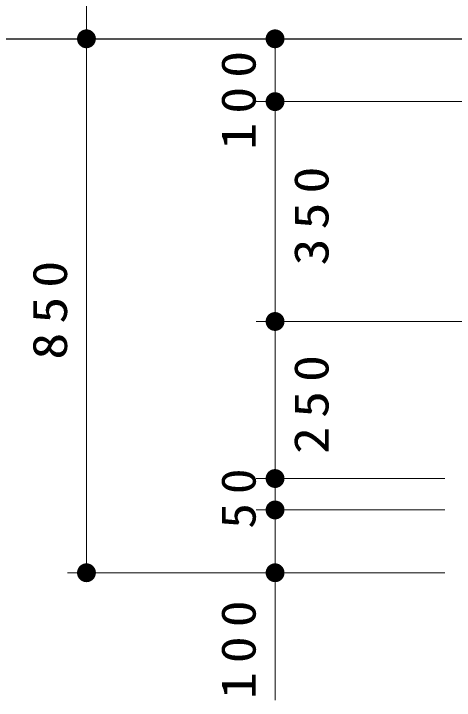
# Model space of a CAD drawing. Units: millimetres on the paper, scale 1:30. Extents: x -385 to 0, y 0 to 267.
# Drawn here: x -153.44 to -130.08, y 106.37 to 142.8 of the extents above; entities that cross this region are included whole.
import ezdxf

# ---------------------------------------------------------------- set-up
doc = ezdxf.new("R2010")
doc.units = ezdxf.units.MM
doc.layers.add('LY_1', color=190, linetype='Continuous', lineweight=25)
doc.styles.add('ＭＳ ゴシック', font='')
doc.styles.get('ＭＳ ゴシック').set_extended_font_data('MS Gothic')

# ---------------------------------------------------------------- blocks, each defined once
blk = doc.blocks.new('filled_dot')
at = {"color": 0, "linetype": 'Continuous', "lineweight": -2, "const_width": 1.25}
blk.add_lwpolyline([(-0.625, 0, 1), (0.625, 0, 1)], format="xyb", close=True, dxfattribs=at)

msp = doc.modelspace()

# ---------------------------------------------------------------- linework, layer by layer
at = {"layer": 'LY_1', "color": 7, "lineweight": 13}
for p, q in [((-149.582, 141.471), (-149.582, 154.805)), ((-115.854, 141.471), (-150.582, 141.471)), ((-149.582, 113.138), (-149.582, 141.471)), ((-139.582, 138.138), (-139.582, 141.471)), ((-128.916, 138.138), (-140.582, 138.138)), ((-139.582, 126.471), (-139.582, 138.138)), ((-128.916, 126.471), (-140.582, 126.471)), ((-139.582, 118.138), (-139.582, 126.471)), ((-130.582, 118.138), (-140.582, 118.138)), ((-139.582, 116.471), (-139.582, 118.138)), ((-130.582, 116.471), (-140.582, 116.471)), ((-139.582, 106.372), (-139.582, 116.471)), ((-130.582, 113.138), (-150.582, 113.138))]:
    msp.add_line(p, q, dxfattribs=at)
at = {"layer": 'LY_1', "color": 7}
msp.add_line((-161.249, 141.471), (-114.854, 141.471), dxfattribs=at)

# ---------------------------------------------------------------- block references
at = {"layer": 'LY_1', "color": 7, "lineweight": 13, "xscale": 0.4, "yscale": 0.4}
for p, rotation in [((-149.582, 141.471), 90), ((-149.582, 141.471), 270), ((-139.582, 141.471), 270), ((-139.582, 138.138), 90), ((-139.582, 138.138), 270), ((-139.582, 126.471), 90), ((-139.582, 126.471), 270), ((-139.582, 118.138), 90), ((-139.582, 118.138), 270), ((-139.582, 116.471), 90), ((-139.582, 116.471), 270), ((-149.582, 113.138), 90), ((-139.582, 113.138), 90)]:
    msp.add_blockref('filled_dot', p, dxfattribs=dict(at, rotation=rotation))

# ---------------------------------------------------------------- texts
at = {"layer": 'LY_1', "color": 7, "char_height": 1.833, "rotation": 90, "style": 'ＭＳ ゴシック'}
for s, insert, attachment_point in [('\\T1.33;\\W1.15;100', (-140.582, 138.446), 8), ('\\T1.33;\\W1.15;350', (-138.582, 132.305), 2), ('\\T1.33;\\W1.15;850', (-150.582, 127.305), 8), ('\\T1.33;\\W1.15;250', (-138.582, 122.305), 2), ('\\T1.34;\\W1.1;50', (-140.582, 117.305), 8), ('\\T1.33;\\W1.15;100', (-140.582, 109.289), 8)]:
    msp.add_mtext(s, dxfattribs=dict(at, insert=insert, attachment_point=attachment_point))

doc.saveas('drawing.dxf')
